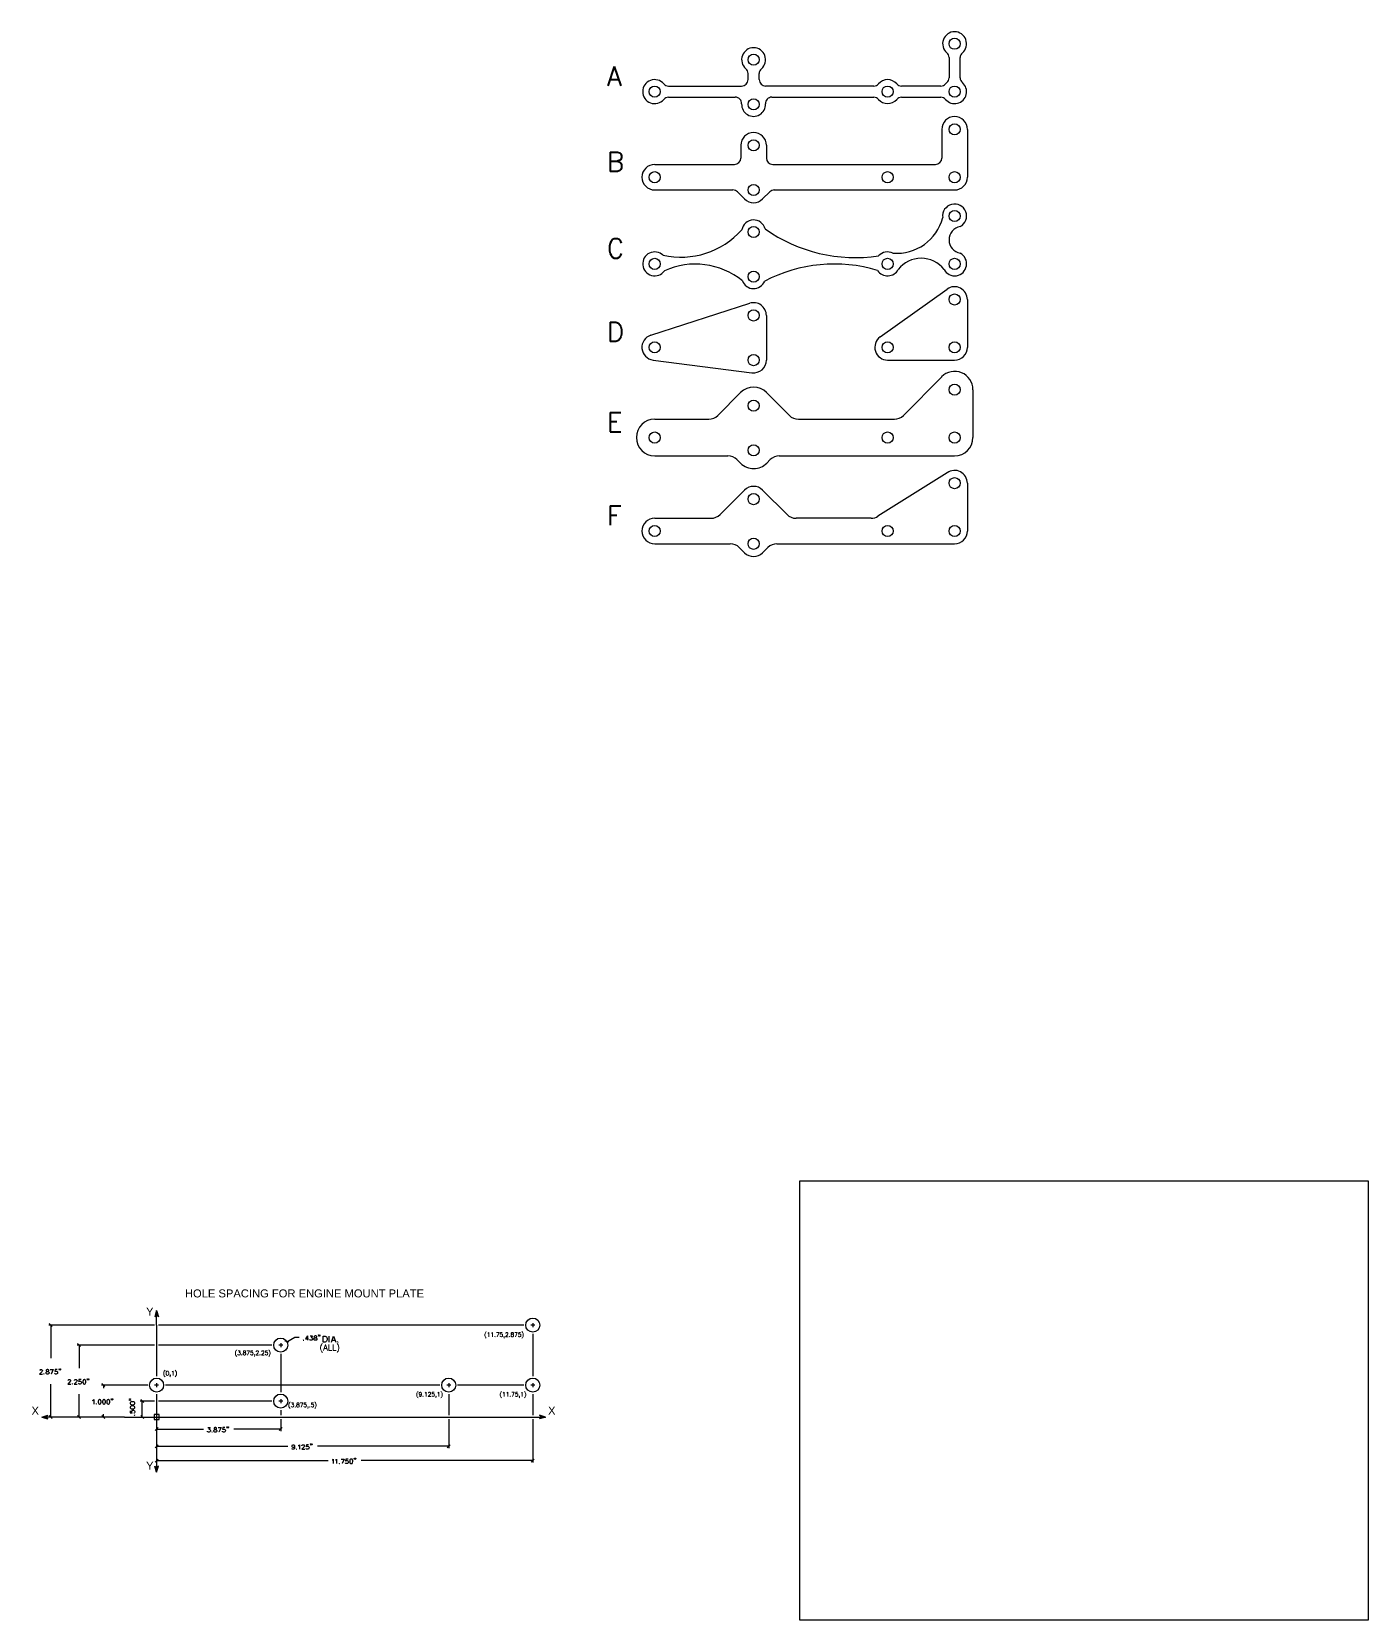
# Model space of a CAD drawing. Extents: x 203 to 268.1, y 193.1 to 229.4.
# Drawn here: x 203.03 to 228.9, y 193.05 to 223.79 of the extents above; entities that cross this region are included whole.
import ezdxf
from ezdxf.enums import TextEntityAlignment as Align

# ---------------------------------------------------------------- set-up
doc = ezdxf.new("R2010")
doc.units = 0
doc.header["$MEASUREMENT"] = 0
doc.layers.add('CUT', color=1, linetype='CONTINUOUS')
doc.styles.add('DCADTXTSTYLE1', font='ROMANS')
doc.styles.add('DCADTXTSTYLE2', font='')
doc.styles.get('DCADTXTSTYLE2').set_extended_font_data('ARIAL')
doc.linetypes.add('CENTRLIN', pattern='A,0,-1,[5,ExhSide.shx,S=0.004237,R=0,X=-1,Y=0],0', length=1)

msp = doc.modelspace()

# ---------------------------------------------------------------- linework, layer by layer
at = {"layer": 'CUT', "color": 1, "linetype": 'CONTINUOUS', "ltscale": 24}
for p, q in [((220.78458, 223.28842), (220.78458, 222.90083)), ((221.0007, 222.90083), (221.0007, 223.28842)), ((216.89442, 222.86307), (216.89442, 222.97968)), ((217.11054, 222.86307), (217.11054, 222.97968)), ((215.3576, 222.73957), (216.77093, 222.73957)), ((219.3266, 222.73957), (217.23404, 222.73957)), ((220.62332, 222.73957), (219.86524, 222.73957)), ((215.3576, 222.52345), (216.64764, 222.52345)), ((217.35732, 222.52345), (219.3266, 222.52345)), ((219.86524, 222.52345), (220.62332, 222.52345)), ((220.64564, 221.90147), (220.64564, 221.34573)), ((221.13963, 221.90147), (221.13963, 220.97524)), ((216.75549, 221.59273), (216.75549, 221.34573)), ((217.24948, 221.59273), (217.24948, 221.34573)), ((215.08828, 221.22224), (216.63199, 221.22224)), ((217.37297, 221.22224), (220.52215, 221.22224)), ((215.08828, 220.72825), (216.60203, 220.72825)), ((217.40294, 220.72825), (220.89264, 220.72825)), ((216.82783, 220.5536), (216.68935, 220.69208)), ((217.17713, 220.5536), (217.31561, 220.69208)), ((219.45236, 217.88365), (220.74907, 218.80988)), ((221.13963, 218.60889), (221.13963, 217.68267)), ((215.01245, 217.91773), (216.92665, 218.53522)), ((217.24948, 218.30015), (217.24948, 217.43567)), ((215.05641, 217.43567), (216.97087, 217.19071)), ((219.59592, 217.43567), (220.89264, 217.43567)), ((220.64632, 217.11005), (219.9013, 216.36503)), ((216.75133, 216.80614), (216.31022, 216.36503)), ((217.25363, 216.80614), (217.69474, 216.36503)), ((221.24781, 216.86373), (221.24781, 215.93751)), ((215.08828, 216.29268), (216.13557, 216.29268)), ((217.86939, 216.29268), (219.72665, 216.29268)), ((215.08828, 215.58233), (216.50606, 215.58233)), ((216.75133, 215.43936), (216.68071, 215.50999)), ((217.25772, 215.44352), (217.32419, 215.50999)), ((217.49884, 215.58233), (220.89264, 215.58233)), ((220.74907, 215.25566), (219.40919, 214.41333)), ((216.82783, 214.92058), (216.3542, 214.44778)), ((217.17713, 214.92058), (217.64993, 214.44778)), ((221.13963, 215.05467), (221.13963, 214.12845)), ((215.08828, 214.37544), (216.17955, 214.37544)), ((219.27774, 214.37544), (217.82458, 214.37544)), ((215.08828, 213.88145), (216.55087, 213.88145)), ((216.82783, 213.7068), (216.72552, 213.80911)), ((217.17713, 213.7068), (217.27944, 213.80911)), ((217.45409, 213.88145), (220.89264, 213.88145))]:
    msp.add_line(p, q, dxfattribs=at)
at = {"layer": 'CUT', "color": 7, "linetype": 'CONTINUOUS', "ltscale": 12}
for p, q in [((217.89816, 193.05146), (217.89816, 201.55146)), ((217.89816, 201.55146), (228.89816, 201.55146)), ((228.89816, 201.55146), (228.89816, 193.05146)), ((228.89816, 193.05146), (217.89816, 193.05146))]:
    msp.add_line(p, q, dxfattribs=at)
at = {"layer": 'CUT', "color": 1, "linetype": 'CONTINUOUS', "ltscale": 48}
for p, q in [((205.44922, 199.04224), (205.41386, 198.9248)), ((205.41386, 198.9248), (205.46458, 198.97552)), ((205.48458, 198.9248), (205.43386, 198.97552)), ((205.44922, 198.76326), (205.44922, 199.04224)), ((205.44922, 199.04224), (205.48458, 198.9248)), ((205.44922, 198.76326), (205.44922, 197.77446)), ((205.44922, 197.42911), (205.44922, 196.00035)), ((205.49846, 197.03157), (205.39998, 197.03157)), ((205.39998, 197.03157), (205.39998, 196.93309)), ((205.49846, 196.93309), (205.49846, 197.03157)), ((203.22645, 196.98233), (203.34388, 197.01769)), ((203.22645, 196.98233), (203.34388, 196.94697)), ((203.22645, 196.98233), (203.30852, 196.98233)), ((203.34388, 197.01769), (203.29316, 196.96697)), ((203.34388, 196.94697), (203.29316, 196.99769)), ((204.82977, 196.98233), (203.29339, 196.98233)), ((204.82977, 196.98233), (212.97521, 196.98233)), ((205.39998, 196.93309), (205.49846, 196.93309)), ((212.97521, 196.98233), (212.85777, 197.01769)), ((212.85777, 197.01769), (212.90849, 196.96697)), ((212.85777, 196.94697), (212.90849, 196.99769)), ((212.97521, 196.98233), (212.85777, 196.94697)), ((205.44922, 195.91827), (205.41386, 196.03571)), ((205.41386, 196.03571), (205.46458, 195.98499)), ((205.48458, 196.03571), (205.43386, 195.98499)), ((205.44922, 195.91827), (205.48458, 196.03571)), ((205.44922, 196.00035), (205.44922, 195.91827))]:
    msp.add_line(p, q, dxfattribs=at)
at = {"layer": 'CUT', "color": 253, "linetype": 'CENTRLIN'}
for p, q in [((205.41051, 198.76326), (203.36239, 198.76326)), ((212.55514, 198.76326), (205.48794, 198.76326)), ((212.72782, 198.59059), (212.72782, 197.77446)), ((205.41051, 198.3761), (203.90834, 198.3761)), ((207.67694, 198.3761), (205.48794, 198.3761)), ((207.84961, 198.20343), (207.84961, 197.46473)), ((205.27655, 197.60179), (204.38051, 197.60179)), ((210.92907, 197.60179), (205.6219, 197.60179)), ((211.10175, 197.42911), (211.10175, 197.0209)), ((212.55514, 197.60179), (211.27442, 197.60179)), ((212.72782, 197.42911), (212.72782, 197.0209)), ((205.41051, 197.29206), (205.13304, 197.29206)), ((207.67694, 197.29206), (205.48794, 197.29206)), ((207.84961, 197.11939), (207.84961, 197.0209)), ((207.84961, 196.94347), (207.84961, 196.71134)), ((211.10175, 196.94347), (211.10175, 196.3792)), ((212.72782, 196.94347), (212.72782, 196.10267))]:
    msp.add_line(p, q, dxfattribs=at)
at = {"layer": 'CUT', "color": 7, "linetype": 'CONTINUOUS', "ltscale": 48}
for p, q in [((203.43014, 198.73423), (203.37207, 198.7923)), ((203.40111, 198.76326), (203.40111, 198.12583)), ((208.57672, 198.56789), (208.58087, 198.57203)), ((208.58087, 198.56374), (208.57672, 198.56789)), ((208.58087, 198.57203), (208.58502, 198.56789)), ((208.58502, 198.56789), (208.58087, 198.56374)), ((208.58502, 198.56789), (208.58502, 198.55959)), ((208.60161, 198.56789), (208.60576, 198.57203)), ((208.60576, 198.56374), (208.60161, 198.56789)), ((208.60576, 198.57203), (208.60991, 198.56789)), ((208.60991, 198.56789), (208.60576, 198.56374)), ((208.60991, 198.56789), (208.60991, 198.55959)), ((203.97609, 198.34707), (203.91802, 198.40514)), ((203.94706, 198.3761), (203.94706, 197.93225)), ((208.00757, 198.43056), (207.92861, 198.45316)), ((207.96809, 198.44186), (208.12043, 198.5264)), ((208.12043, 198.5264), (208.20754, 198.5264)), ((208.2905, 198.47663), (208.28635, 198.47248)), ((208.28635, 198.47248), (208.2905, 198.46833)), ((208.2905, 198.46833), (208.29465, 198.47248)), ((208.36931, 198.55544), (208.32783, 198.49737)), ((208.32783, 198.49737), (208.39005, 198.49737)), ((208.36931, 198.55544), (208.36931, 198.46833)), ((208.41494, 198.47663), (208.4108, 198.48492)), ((208.41909, 198.47248), (208.41494, 198.47663)), ((208.41909, 198.55544), (208.46472, 198.55544)), ((208.43154, 198.46833), (208.41909, 198.47248)), ((208.44398, 198.46833), (208.43154, 198.46833)), ((208.46472, 198.55544), (208.43983, 198.52226)), ((208.43983, 198.52226), (208.45228, 198.52226)), ((208.45642, 198.47248), (208.44398, 198.46833)), ((208.45228, 198.52226), (208.46057, 198.51811)), ((208.46472, 198.48077), (208.45642, 198.47248)), ((208.46057, 198.51811), (208.46472, 198.51396)), ((208.46472, 198.51396), (208.46887, 198.50152)), ((208.46887, 198.49322), (208.46472, 198.48077)), ((208.46887, 198.50152), (208.46887, 198.49322)), ((208.49376, 198.49737), (208.49791, 198.50566)), ((208.49376, 198.48492), (208.49376, 198.49737)), ((208.49791, 198.47663), (208.49376, 198.48492)), ((208.50205, 198.55129), (208.49791, 198.543)), ((208.49791, 198.543), (208.49791, 198.5347)), ((208.49791, 198.5347), (208.50205, 198.5264)), ((208.49791, 198.50566), (208.5062, 198.51396)), ((208.50205, 198.47248), (208.49791, 198.47663)), ((208.5145, 198.55544), (208.50205, 198.55129)), ((208.50205, 198.5264), (208.51035, 198.52226)), ((208.5145, 198.46833), (208.50205, 198.47248)), ((208.5062, 198.51396), (208.51865, 198.51811)), ((208.51035, 198.52226), (208.52694, 198.51811)), ((208.53109, 198.55544), (208.5145, 198.55544)), ((208.53109, 198.46833), (208.5145, 198.46833)), ((208.51865, 198.51811), (208.53524, 198.52226)), ((208.52694, 198.51811), (208.53939, 198.51396)), ((208.54354, 198.55129), (208.53109, 198.55544)), ((208.54354, 198.47248), (208.53109, 198.46833)), ((208.53524, 198.52226), (208.54354, 198.5264)), ((208.53939, 198.51396), (208.54768, 198.50566)), ((208.54768, 198.543), (208.54354, 198.55129)), ((208.54354, 198.5264), (208.54768, 198.5347)), ((208.54768, 198.47663), (208.54354, 198.47248)), ((208.54768, 198.5347), (208.54768, 198.543)), ((208.54768, 198.50566), (208.55183, 198.49737)), ((208.55183, 198.48492), (208.54768, 198.47663)), ((208.55183, 198.49737), (208.55183, 198.48492)), ((208.58087, 198.55129), (208.57672, 198.54714)), ((208.58502, 198.55959), (208.58087, 198.55129)), ((208.60576, 198.55129), (208.60161, 198.54714)), ((208.60991, 198.55959), (208.60576, 198.55129)), ((208.67025, 198.43386), (208.67025, 198.55001)), ((208.67025, 198.55001), (208.70897, 198.55001)), ((208.70897, 198.43386), (208.67025, 198.43386)), ((208.67025, 198.43386), (208.67025, 198.43386)), ((208.70897, 198.55001), (208.72556, 198.54448)), ((208.72556, 198.43939), (208.70897, 198.43386)), ((208.72556, 198.54448), (208.73662, 198.53342)), ((208.73662, 198.45046), (208.72556, 198.43939)), ((208.73662, 198.53342), (208.74215, 198.52236)), ((208.74215, 198.46152), (208.73662, 198.45046)), ((208.74215, 198.52236), (208.74768, 198.50576)), ((208.74768, 198.47811), (208.74215, 198.46152)), ((208.74768, 198.50576), (208.74768, 198.47811)), ((208.7864, 198.43386), (208.7864, 198.55001)), ((208.83064, 198.43386), (208.87489, 198.55001)), ((208.84724, 198.47258), (208.90254, 198.47258)), ((208.87489, 198.55001), (208.91914, 198.43386)), ((208.95785, 198.44492), (208.95232, 198.43939)), ((208.95232, 198.43939), (208.95785, 198.43386)), ((208.95785, 198.43386), (208.96338, 198.43939)), ((203.22481, 197.85621), (203.18333, 197.81472)), ((203.18333, 197.81472), (203.2414, 197.81472)), ((203.18748, 197.88524), (203.19163, 197.89354)), ((203.18748, 197.88109), (203.18748, 197.88524)), ((203.19163, 197.89354), (203.19577, 197.89769)), ((203.19577, 197.89769), (203.20407, 197.90183)), ((203.20407, 197.90183), (203.22066, 197.90183)), ((203.22066, 197.90183), (203.22896, 197.89769)), ((203.23311, 197.86865), (203.22481, 197.85621)), ((203.22896, 197.89769), (203.23311, 197.89354)), ((203.23311, 197.89354), (203.23726, 197.88524)), ((203.23726, 197.87695), (203.23311, 197.86865)), ((203.23726, 197.88524), (203.23726, 197.87695)), ((203.27044, 197.82302), (203.26629, 197.81887)), ((203.26629, 197.81887), (203.27044, 197.81472)), ((203.27044, 197.81472), (203.27459, 197.81887)), ((203.30777, 197.84376), (203.31192, 197.85206)), ((203.30777, 197.83132), (203.30777, 197.84376)), ((203.31192, 197.82302), (203.30777, 197.83132)), ((203.31607, 197.89769), (203.31192, 197.88939)), ((203.31192, 197.88939), (203.31192, 197.88109)), ((203.31192, 197.88109), (203.31607, 197.8728)), ((203.31192, 197.85206), (203.32022, 197.86035)), ((203.31607, 197.81887), (203.31192, 197.82302)), ((203.32851, 197.90183), (203.31607, 197.89769)), ((203.31607, 197.8728), (203.32437, 197.86865)), ((203.32851, 197.81472), (203.31607, 197.81887)), ((203.32022, 197.86035), (203.33266, 197.8645)), ((203.32437, 197.86865), (203.34096, 197.8645)), ((203.34511, 197.90183), (203.32851, 197.90183)), ((203.34511, 197.81472), (203.32851, 197.81472)), ((203.33266, 197.8645), (203.34925, 197.86865)), ((203.34096, 197.8645), (203.3534, 197.86035)), ((203.35755, 197.89769), (203.34511, 197.90183)), ((203.35755, 197.81887), (203.34511, 197.81472)), ((203.34925, 197.86865), (203.35755, 197.8728)), ((203.3534, 197.86035), (203.3617, 197.85206)), ((203.3617, 197.88939), (203.35755, 197.89769)), ((203.35755, 197.8728), (203.3617, 197.88109)), ((203.3617, 197.82302), (203.35755, 197.81887)), ((203.3617, 197.88109), (203.3617, 197.88939)), ((203.3617, 197.85206), (203.36585, 197.84376)), ((203.36585, 197.83132), (203.3617, 197.82302)), ((203.36585, 197.84376), (203.36585, 197.83132)), ((203.39074, 197.90183), (203.44881, 197.90183)), ((203.44881, 197.90183), (203.40733, 197.81472)), ((203.40733, 197.81472), (203.40733, 197.81472)), ((203.47785, 197.82302), (203.4737, 197.83132)), ((203.4737, 197.83132), (203.4737, 197.83132)), ((203.482, 197.90183), (203.47785, 197.8645)), ((203.47785, 197.8645), (203.482, 197.86865)), ((203.482, 197.81887), (203.47785, 197.82302)), ((203.52348, 197.90183), (203.482, 197.90183)), ((203.482, 197.86865), (203.49444, 197.8728)), ((203.49444, 197.81472), (203.482, 197.81887)), ((203.49444, 197.8728), (203.50688, 197.8728)), ((203.50688, 197.81472), (203.49444, 197.81472)), ((203.50688, 197.8728), (203.51933, 197.86865)), ((203.51933, 197.81887), (203.50688, 197.81472)), ((203.51933, 197.86865), (203.52762, 197.86035)), ((203.52762, 197.82717), (203.51933, 197.81887)), ((203.52762, 197.86035), (203.53177, 197.84791)), ((203.53177, 197.83961), (203.52762, 197.82717)), ((203.53177, 197.84791), (203.53177, 197.83961)), ((203.55666, 197.91428), (203.56081, 197.91843)), ((203.56081, 197.91013), (203.55666, 197.91428)), ((203.56081, 197.89769), (203.55666, 197.89354)), ((203.56081, 197.91843), (203.56496, 197.91428)), ((203.56496, 197.91428), (203.56081, 197.91013)), ((203.56496, 197.90598), (203.56081, 197.89769)), ((203.56496, 197.91428), (203.56496, 197.90598)), ((203.58155, 197.91428), (203.5857, 197.91843)), ((203.5857, 197.91013), (203.58155, 197.91428)), ((203.5857, 197.89769), (203.58155, 197.89354)), ((203.5857, 197.91843), (203.58985, 197.91428)), ((203.58985, 197.91428), (203.5857, 197.91013)), ((203.58985, 197.90598), (203.5857, 197.89769)), ((203.58985, 197.91428), (203.58985, 197.90598)), ((203.77076, 197.66263), (203.72928, 197.62114)), ((203.73343, 197.69166), (203.73757, 197.69996)), ((203.73343, 197.68751), (203.73343, 197.69166)), ((203.73757, 197.69996), (203.74172, 197.70411)), ((203.74172, 197.70411), (203.75002, 197.70826)), ((203.75002, 197.70826), (203.76661, 197.70826)), ((203.76661, 197.70826), (203.77491, 197.70411)), ((203.77906, 197.67507), (203.77076, 197.66263)), ((203.77491, 197.70411), (203.77906, 197.69996)), ((203.77906, 197.69996), (203.7832, 197.69166)), ((203.7832, 197.68337), (203.77906, 197.67507)), ((203.7832, 197.69166), (203.7832, 197.68337)), ((203.8952, 197.66263), (203.85372, 197.62114)), ((203.85787, 197.69166), (203.86202, 197.69996)), ((203.85787, 197.68751), (203.85787, 197.69166)), ((203.86202, 197.69996), (203.86617, 197.70411)), ((203.86617, 197.70411), (203.87446, 197.70826)), ((203.87446, 197.70826), (203.89106, 197.70826)), ((203.89106, 197.70826), (203.89935, 197.70411)), ((203.9035, 197.67507), (203.8952, 197.66263)), ((203.89935, 197.70411), (203.9035, 197.69996)), ((203.9035, 197.69996), (203.90765, 197.69166)), ((203.90765, 197.68337), (203.9035, 197.67507)), ((203.90765, 197.69166), (203.90765, 197.68337)), ((203.94498, 197.70826), (203.94083, 197.67092)), ((203.94083, 197.67092), (203.94498, 197.67507)), ((203.98646, 197.70826), (203.94498, 197.70826)), ((203.94498, 197.67507), (203.95743, 197.67922)), ((203.95743, 197.67922), (203.96987, 197.67922)), ((203.96987, 197.67922), (203.98231, 197.67507)), ((203.98231, 197.67507), (203.99061, 197.66677)), ((203.99061, 197.66677), (203.99476, 197.65433)), ((203.99476, 197.64603), (203.99061, 197.63359)), ((203.99476, 197.65433), (203.99476, 197.64603)), ((204.0238, 197.69166), (204.01965, 197.67092)), ((204.01965, 197.67092), (204.01965, 197.65848)), ((204.01965, 197.65848), (204.0238, 197.63774)), ((204.03209, 197.70411), (204.0238, 197.69166)), ((204.04454, 197.70826), (204.03209, 197.70411)), ((204.05283, 197.70826), (204.04454, 197.70826)), ((204.04454, 197.70826), (204.04454, 197.70826)), ((204.06528, 197.70411), (204.05283, 197.70826)), ((204.07357, 197.69166), (204.06528, 197.70411)), ((204.07772, 197.67092), (204.07357, 197.69166)), ((204.07357, 197.63774), (204.07772, 197.65848)), ((204.07772, 197.65848), (204.07772, 197.67092)), ((204.10261, 197.7207), (204.10676, 197.72485)), ((204.10676, 197.71655), (204.10261, 197.7207)), ((204.10676, 197.70411), (204.10261, 197.69996)), ((204.10676, 197.72485), (204.11091, 197.7207)), ((204.11091, 197.7207), (204.10676, 197.71655)), ((204.11091, 197.7124), (204.10676, 197.70411)), ((204.11091, 197.7207), (204.11091, 197.7124)), ((204.1275, 197.7207), (204.13165, 197.72485)), ((204.13165, 197.71655), (204.1275, 197.7207)), ((204.13165, 197.70411), (204.1275, 197.69996)), ((204.13165, 197.72485), (204.1358, 197.7207)), ((204.1358, 197.7207), (204.13165, 197.71655)), ((204.1358, 197.7124), (204.13165, 197.70411)), ((204.1358, 197.7207), (204.1358, 197.7124)), ((203.40111, 196.98233), (203.40111, 197.61976)), ((203.72928, 197.62114), (203.78735, 197.62114)), ((203.81639, 197.62944), (203.81224, 197.62529)), ((203.81224, 197.62529), (203.81639, 197.62114)), ((203.81639, 197.62114), (203.82054, 197.62529)), ((203.85372, 197.62114), (203.9118, 197.62114)), ((203.94083, 197.62944), (203.93668, 197.63774)), ((203.93668, 197.63774), (203.93668, 197.63774)), ((203.94498, 197.62529), (203.94083, 197.62944)), ((203.95743, 197.62114), (203.94498, 197.62529)), ((203.94706, 196.98233), (203.94706, 197.42618)), ((203.96987, 197.62114), (203.95743, 197.62114)), ((203.98231, 197.62529), (203.96987, 197.62114)), ((203.99061, 197.63359), (203.98231, 197.62529)), ((204.0238, 197.63774), (204.03209, 197.62529)), ((204.03209, 197.62529), (204.04454, 197.62114)), ((204.04454, 197.62114), (204.05283, 197.62114)), ((204.05283, 197.62114), (204.06528, 197.62529)), ((204.06528, 197.62529), (204.07357, 197.63774)), ((204.44826, 197.57275), (204.39019, 197.63082)), ((204.41923, 197.60179), (204.41923, 197.5451)), ((204.92049, 197.33464), (204.92464, 197.33879)), ((204.92464, 197.33879), (204.92879, 197.33464)), ((204.92464, 197.33879), (204.93294, 197.33879)), ((204.93294, 197.33879), (204.94123, 197.33464)), ((204.20975, 197.3045), (204.21804, 197.30865)), ((204.21804, 197.30865), (204.23049, 197.3211)), ((204.23049, 197.3211), (204.23049, 197.23399)), ((204.28026, 197.24228), (204.27612, 197.23813)), ((204.27612, 197.23813), (204.28026, 197.23399)), ((204.28026, 197.23399), (204.28441, 197.23813)), ((204.32175, 197.3045), (204.3176, 197.28376)), ((204.3176, 197.28376), (204.3176, 197.27132)), ((204.3176, 197.27132), (204.32175, 197.25058)), ((204.33004, 197.31695), (204.32175, 197.3045)), ((204.32175, 197.25058), (204.33004, 197.23813)), ((204.34249, 197.3211), (204.33004, 197.31695)), ((204.33004, 197.23813), (204.34249, 197.23399)), ((204.35078, 197.3211), (204.34249, 197.3211)), ((204.34249, 197.3211), (204.34249, 197.3211)), ((204.34249, 197.23399), (204.35078, 197.23399)), ((204.36323, 197.31695), (204.35078, 197.3211)), ((204.35078, 197.23399), (204.36323, 197.23813)), ((204.37152, 197.3045), (204.36323, 197.31695)), ((204.36323, 197.23813), (204.37152, 197.25058)), ((204.37567, 197.28376), (204.37152, 197.3045)), ((204.37152, 197.25058), (204.37567, 197.27132)), ((204.37567, 197.27132), (204.37567, 197.28376)), ((204.40471, 197.3045), (204.40056, 197.28376)), ((204.40056, 197.28376), (204.40056, 197.27132)), ((204.40056, 197.27132), (204.40471, 197.25058)), ((204.413, 197.31695), (204.40471, 197.3045)), ((204.40471, 197.25058), (204.413, 197.23813)), ((204.42545, 197.3211), (204.413, 197.31695)), ((204.413, 197.23813), (204.42545, 197.23399)), ((204.41923, 196.98233), (204.41923, 197.03902)), ((204.43375, 197.3211), (204.42545, 197.3211)), ((204.42545, 197.3211), (204.42545, 197.3211)), ((204.42545, 197.23399), (204.43375, 197.23399)), ((204.44619, 197.31695), (204.43375, 197.3211)), ((204.43375, 197.23399), (204.44619, 197.23813)), ((204.45449, 197.3045), (204.44619, 197.31695)), ((204.44619, 197.23813), (204.45449, 197.25058)), ((204.45863, 197.28376), (204.45449, 197.3045)), ((204.45449, 197.25058), (204.45863, 197.27132)), ((204.45863, 197.27132), (204.45863, 197.28376)), ((204.48767, 197.3045), (204.48352, 197.28376)), ((204.48352, 197.28376), (204.48352, 197.27132)), ((204.48352, 197.27132), (204.48767, 197.25058)), ((204.49597, 197.31695), (204.48767, 197.3045)), ((204.48767, 197.25058), (204.49597, 197.23813)), ((204.50841, 197.3211), (204.49597, 197.31695)), ((204.49597, 197.23813), (204.50841, 197.23399)), ((204.51671, 197.3211), (204.50841, 197.3211)), ((204.50841, 197.3211), (204.50841, 197.3211)), ((204.50841, 197.23399), (204.51671, 197.23399)), ((204.52915, 197.31695), (204.51671, 197.3211)), ((204.51671, 197.23399), (204.52915, 197.23813)), ((204.53745, 197.3045), (204.52915, 197.31695)), ((204.52915, 197.23813), (204.53745, 197.25058)), ((204.5416, 197.28376), (204.53745, 197.3045)), ((204.53745, 197.25058), (204.5416, 197.27132)), ((204.5416, 197.27132), (204.5416, 197.28376)), ((204.56649, 197.33354), (204.57063, 197.33769)), ((204.57063, 197.32939), (204.56649, 197.33354)), ((204.57063, 197.31695), (204.56649, 197.3128)), ((204.57063, 197.33769), (204.57478, 197.33354)), ((204.57478, 197.33354), (204.57063, 197.32939)), ((204.57478, 197.32524), (204.57063, 197.31695)), ((204.57478, 197.33354), (204.57478, 197.32524)), ((204.59137, 197.33354), (204.59552, 197.33769)), ((204.59552, 197.32939), (204.59137, 197.33354)), ((204.59552, 197.31695), (204.59137, 197.3128)), ((204.59552, 197.33769), (204.59967, 197.33354)), ((204.59967, 197.33354), (204.59552, 197.32939)), ((204.59967, 197.32524), (204.59552, 197.31695)), ((204.59967, 197.33354), (204.59967, 197.32524)), ((204.92464, 197.33049), (204.92049, 197.33464)), ((204.92049, 197.30975), (204.92464, 197.3139)), ((204.92464, 197.3056), (204.92049, 197.30975)), ((204.92879, 197.33464), (204.92464, 197.33049)), ((204.92464, 197.3139), (204.92879, 197.30975)), ((204.92464, 197.3139), (204.93294, 197.3139)), ((204.92879, 197.30975), (204.92464, 197.3056)), ((204.93294, 197.3139), (204.94123, 197.30975)), ((204.94123, 197.26827), (204.93709, 197.25583)), ((204.93709, 197.25583), (204.93709, 197.24753)), ((204.93709, 197.24753), (204.94123, 197.23509)), ((204.93709, 197.24753), (204.93709, 197.24753)), ((204.94123, 197.18531), (204.93709, 197.17286)), ((204.93709, 197.17286), (204.93709, 197.16457)), ((204.93709, 197.16457), (204.94123, 197.15212)), ((204.93709, 197.16457), (204.93709, 197.16457)), ((204.93709, 197.10649), (204.93709, 197.06501)), ((204.93709, 197.06501), (204.97442, 197.06086)), ((204.94123, 197.33464), (204.94538, 197.33049)), ((204.94123, 197.30975), (204.94538, 197.3056)), ((204.95368, 197.27657), (204.94123, 197.26827)), ((204.94123, 197.23509), (204.95368, 197.22679)), ((204.95368, 197.19361), (204.94123, 197.18531)), ((204.94123, 197.15212), (204.95368, 197.14383)), ((204.97442, 197.28072), (204.95368, 197.27657)), ((204.95368, 197.22679), (204.97442, 197.22264)), ((204.97442, 197.19775), (204.95368, 197.19361)), ((204.95368, 197.14383), (204.97442, 197.13968)), ((204.96612, 197.0899), (204.97027, 197.10235)), ((204.96612, 197.07746), (204.96612, 197.0899)), ((204.97027, 197.06501), (204.96612, 197.07746)), ((204.97027, 197.10235), (204.97857, 197.11064)), ((204.97442, 197.06086), (204.97027, 197.06501)), ((204.98686, 197.28072), (204.97442, 197.28072)), ((204.97442, 197.22264), (204.98686, 197.22264)), ((204.98686, 197.19775), (204.97442, 197.19775)), ((204.97442, 197.13968), (204.98686, 197.13968)), ((204.97857, 197.11064), (204.99101, 197.11479)), ((205.0076, 197.27657), (204.98686, 197.28072)), ((204.98686, 197.22264), (205.0076, 197.22679)), ((205.0076, 197.19361), (204.98686, 197.19775)), ((204.98686, 197.13968), (205.0076, 197.14383)), ((204.99101, 197.11479), (204.99931, 197.11479)), ((204.99931, 197.11479), (205.01175, 197.11064)), ((205.02005, 197.26827), (205.0076, 197.27657)), ((205.0076, 197.22679), (205.02005, 197.23509)), ((205.02005, 197.18531), (205.0076, 197.19361)), ((205.0076, 197.14383), (205.02005, 197.15212)), ((205.0159, 197.06086), (205.0076, 197.05672)), ((205.0076, 197.05672), (205.0076, 197.05672)), ((205.01175, 197.11064), (205.02005, 197.10235)), ((205.02005, 197.06501), (205.0159, 197.06086)), ((205.0242, 197.25583), (205.02005, 197.26827)), ((205.02005, 197.23509), (205.0242, 197.24753)), ((205.0242, 197.17286), (205.02005, 197.18531)), ((205.02005, 197.15212), (205.0242, 197.16457)), ((205.02005, 197.10235), (205.0242, 197.0899)), ((205.0242, 197.07746), (205.02005, 197.06501)), ((205.0242, 197.24753), (205.0242, 197.25583)), ((205.0242, 197.16457), (205.0242, 197.17286)), ((205.0242, 197.0899), (205.0242, 197.07746)), ((205.20079, 197.26302), (205.14271, 197.3211)), ((205.17175, 196.98233), (205.17175, 197.29206)), ((203.37207, 197.01137), (203.43014, 196.95329)), ((203.91802, 197.01137), (203.97609, 196.95329)), ((204.39019, 197.01137), (204.44826, 196.95329)), ((205.0159, 197.01938), (205.02005, 197.01524)), ((205.0242, 197.01938), (205.02005, 197.02353)), ((205.02005, 197.01524), (205.0242, 197.01938)), ((205.14271, 197.01137), (205.20079, 196.95329)), ((205.47826, 196.77909), (205.42019, 196.72102)), ((205.44922, 196.75006), (206.35282, 196.75006)), ((206.43994, 196.77909), (206.48556, 196.77909)), ((206.48556, 196.77909), (206.46068, 196.74591)), ((206.46068, 196.74591), (206.47312, 196.74591)), ((206.47312, 196.74591), (206.48142, 196.74176)), ((206.48142, 196.74176), (206.48556, 196.73761)), ((206.48556, 196.73761), (206.48971, 196.72517)), ((206.48971, 196.72517), (206.48971, 196.71687)), ((206.55608, 196.72102), (206.56023, 196.72932)), ((206.56438, 196.77495), (206.56023, 196.76665)), ((206.56023, 196.76665), (206.56023, 196.75835)), ((206.56023, 196.75835), (206.56438, 196.75006)), ((206.56023, 196.72932), (206.56853, 196.73761)), ((206.57682, 196.77909), (206.56438, 196.77495)), ((206.56438, 196.75006), (206.57268, 196.74591)), ((206.56853, 196.73761), (206.58097, 196.74176)), ((206.57268, 196.74591), (206.58927, 196.74176)), ((206.59342, 196.77909), (206.57682, 196.77909)), ((206.58097, 196.74176), (206.59756, 196.74591)), ((206.58927, 196.74176), (206.60171, 196.73761)), ((206.60586, 196.77495), (206.59342, 196.77909)), ((206.59756, 196.74591), (206.60586, 196.75006)), ((206.60171, 196.73761), (206.61001, 196.72932)), ((206.61001, 196.76665), (206.60586, 196.77495)), ((206.60586, 196.75006), (206.61001, 196.75835)), ((206.61001, 196.75835), (206.61001, 196.76665)), ((206.61001, 196.72932), (206.61416, 196.72102)), ((206.63905, 196.77909), (206.69712, 196.77909)), ((206.69712, 196.77909), (206.65564, 196.69198)), ((206.7303, 196.77909), (206.72616, 196.74176)), ((206.72616, 196.74176), (206.7303, 196.74591)), ((206.77179, 196.77909), (206.7303, 196.77909)), ((206.7303, 196.74591), (206.74275, 196.75006)), ((206.74275, 196.75006), (206.75519, 196.75006)), ((206.75519, 196.75006), (206.76764, 196.74591)), ((206.76764, 196.74591), (206.77593, 196.73761)), ((206.77593, 196.73761), (206.78008, 196.72517)), ((206.78008, 196.72517), (206.78008, 196.71687)), ((206.80497, 196.79154), (206.80912, 196.79569)), ((206.80912, 196.78739), (206.80497, 196.79154)), ((206.80912, 196.77495), (206.80497, 196.7708)), ((206.80912, 196.79569), (206.81327, 196.79154)), ((206.81327, 196.79154), (206.80912, 196.78739)), ((206.81327, 196.78324), (206.80912, 196.77495)), ((206.81327, 196.79154), (206.81327, 196.78324)), ((206.82986, 196.79154), (206.83401, 196.79569)), ((206.83401, 196.78739), (206.82986, 196.79154)), ((206.83401, 196.77495), (206.82986, 196.7708)), ((206.83401, 196.79569), (206.83816, 196.79154)), ((206.83816, 196.79154), (206.83401, 196.78739)), ((206.83816, 196.78324), (206.83401, 196.77495)), ((206.83816, 196.79154), (206.83816, 196.78324)), ((207.84961, 196.75006), (206.94601, 196.75006)), ((207.82057, 196.72102), (207.87865, 196.77909)), ((205.47826, 196.44696), (205.42019, 196.38888)), ((205.44922, 196.41792), (207.98719, 196.41792)), ((206.43579, 196.70028), (206.43164, 196.70858)), ((206.43994, 196.69613), (206.43579, 196.70028)), ((206.45238, 196.69198), (206.43994, 196.69613)), ((206.46482, 196.69198), (206.45238, 196.69198)), ((206.47727, 196.69613), (206.46482, 196.69198)), ((206.48556, 196.70443), (206.47727, 196.69613)), ((206.48971, 196.71687), (206.48556, 196.70443)), ((206.51875, 196.70028), (206.5146, 196.69613)), ((206.5146, 196.69613), (206.51875, 196.69198)), ((206.51875, 196.69198), (206.5229, 196.69613)), ((206.55608, 196.70858), (206.55608, 196.72102)), ((206.56023, 196.70028), (206.55608, 196.70858)), ((206.56438, 196.69613), (206.56023, 196.70028)), ((206.57682, 196.69198), (206.56438, 196.69613)), ((206.59342, 196.69198), (206.57682, 196.69198)), ((206.60586, 196.69613), (206.59342, 196.69198)), ((206.61001, 196.70028), (206.60586, 196.69613)), ((206.61416, 196.70858), (206.61001, 196.70028)), ((206.61416, 196.72102), (206.61416, 196.70858)), ((206.65564, 196.69198), (206.65564, 196.69198)), ((206.72616, 196.70028), (206.72201, 196.70858)), ((206.72201, 196.70858), (206.72201, 196.70858)), ((206.7303, 196.69613), (206.72616, 196.70028)), ((206.74275, 196.69198), (206.7303, 196.69613)), ((206.75519, 196.69198), (206.74275, 196.69198)), ((206.76764, 196.69613), (206.75519, 196.69198)), ((206.77593, 196.70443), (206.76764, 196.69613)), ((206.78008, 196.71687), (206.77593, 196.70443)), ((208.066, 196.42207), (208.07015, 196.43451)), ((208.066, 196.41792), (208.066, 196.42207)), ((208.07015, 196.40547), (208.066, 196.41792)), ((208.07015, 196.43451), (208.07845, 196.44281)), ((208.07845, 196.44281), (208.09089, 196.44696)), ((208.09089, 196.44696), (208.09504, 196.44696)), ((208.09504, 196.44696), (208.10749, 196.44281)), ((208.10749, 196.44281), (208.11578, 196.43451)), ((208.11578, 196.43451), (208.11993, 196.41792)), ((208.11993, 196.41792), (208.11578, 196.40547)), ((208.11993, 196.41792), (208.11993, 196.39718)), ((208.19045, 196.43036), (208.19874, 196.43451)), ((208.19874, 196.43451), (208.21119, 196.44696)), ((208.21119, 196.44696), (208.21119, 196.35984)), ((208.26097, 196.43036), (208.26511, 196.43866)), ((208.26097, 196.42621), (208.26097, 196.43036)), ((208.26511, 196.43866), (208.26926, 196.44281)), ((208.26926, 196.44281), (208.27756, 196.44696)), ((208.27756, 196.44696), (208.29415, 196.44696)), ((208.29415, 196.44696), (208.30245, 196.44281)), ((208.30245, 196.44281), (208.3066, 196.43866)), ((208.3066, 196.43866), (208.31074, 196.43036)), ((208.31074, 196.42207), (208.3066, 196.41377)), ((208.31074, 196.43036), (208.31074, 196.42207)), ((208.34808, 196.44696), (208.34393, 196.40962)), ((208.38956, 196.44696), (208.34808, 196.44696)), ((208.34808, 196.41377), (208.36052, 196.41792)), ((208.36052, 196.41792), (208.37297, 196.41792)), ((208.37297, 196.41792), (208.38541, 196.41377)), ((208.42274, 196.4594), (208.42689, 196.46355)), ((208.42689, 196.45525), (208.42274, 196.4594)), ((208.42689, 196.44281), (208.42274, 196.43866)), ((208.42689, 196.46355), (208.43104, 196.4594)), ((208.43104, 196.4594), (208.42689, 196.45525)), ((208.43104, 196.4511), (208.42689, 196.44281)), ((208.43104, 196.4594), (208.43104, 196.4511)), ((208.44763, 196.4594), (208.45178, 196.46355)), ((208.45178, 196.45525), (208.44763, 196.4594)), ((208.45178, 196.44281), (208.44763, 196.43866)), ((208.45178, 196.46355), (208.45593, 196.4594)), ((208.45593, 196.4594), (208.45178, 196.45525)), ((208.45593, 196.4511), (208.45178, 196.44281)), ((208.45593, 196.4594), (208.45593, 196.4511)), ((211.10175, 196.41792), (208.56378, 196.41792)), ((211.07271, 196.38888), (211.13078, 196.44696)), ((205.47826, 196.17042), (205.42019, 196.11235)), ((205.44922, 196.14138), (208.76704, 196.14138)), ((208.07845, 196.39718), (208.07015, 196.40547)), ((208.0743, 196.36399), (208.07015, 196.37229)), ((208.07015, 196.37229), (208.07015, 196.37229)), ((208.08674, 196.35984), (208.0743, 196.36399)), ((208.09089, 196.39303), (208.07845, 196.39718)), ((208.09504, 196.35984), (208.08674, 196.35984)), ((208.09504, 196.39303), (208.09089, 196.39303)), ((208.10749, 196.39718), (208.09504, 196.39303)), ((208.10749, 196.36399), (208.09504, 196.35984)), ((208.11578, 196.40547), (208.10749, 196.39718)), ((208.11578, 196.37644), (208.10749, 196.36399)), ((208.11993, 196.39718), (208.11578, 196.37644)), ((208.15311, 196.36814), (208.14897, 196.36399)), ((208.14897, 196.36399), (208.15311, 196.35984)), ((208.15311, 196.35984), (208.15726, 196.36399)), ((208.2983, 196.40133), (208.25682, 196.35984)), ((208.25682, 196.35984), (208.31489, 196.35984)), ((208.3066, 196.41377), (208.2983, 196.40133)), ((208.34393, 196.36814), (208.33978, 196.37644)), ((208.33978, 196.37644), (208.33978, 196.37644)), ((208.34393, 196.40962), (208.34808, 196.41377)), ((208.34808, 196.36399), (208.34393, 196.36814)), ((208.36052, 196.35984), (208.34808, 196.36399)), ((208.37297, 196.35984), (208.36052, 196.35984)), ((208.38541, 196.36399), (208.37297, 196.35984)), ((208.38541, 196.41377), (208.39371, 196.40547)), ((208.39371, 196.37229), (208.38541, 196.36399)), ((208.39371, 196.40547), (208.39785, 196.39303)), ((208.39785, 196.38473), (208.39371, 196.37229)), ((208.39785, 196.39303), (208.39785, 196.38473)), ((208.84585, 196.15383), (208.85415, 196.15798)), ((208.85415, 196.15798), (208.86659, 196.17042)), ((208.86659, 196.17042), (208.86659, 196.08331)), ((208.91222, 196.15383), (208.92052, 196.15798)), ((208.92052, 196.15798), (208.93296, 196.17042)), ((208.93296, 196.17042), (208.93296, 196.08331)), ((209.02008, 196.17042), (209.07815, 196.17042)), ((209.07815, 196.17042), (209.03667, 196.08331)), ((209.11133, 196.17042), (209.10719, 196.13309)), ((209.10719, 196.13309), (209.11133, 196.13723)), ((209.15282, 196.17042), (209.11133, 196.17042)), ((209.11133, 196.13723), (209.12378, 196.14138)), ((209.12378, 196.14138), (209.13622, 196.14138)), ((209.13622, 196.14138), (209.14867, 196.13723)), ((209.14867, 196.13723), (209.15696, 196.12894)), ((209.15696, 196.12894), (209.16111, 196.11649)), ((209.16111, 196.1082), (209.15696, 196.09575)), ((209.16111, 196.11649), (209.16111, 196.1082)), ((209.19015, 196.15383), (209.186, 196.13309)), ((209.186, 196.13309), (209.186, 196.12064)), ((209.186, 196.12064), (209.19015, 196.0999)), ((209.19844, 196.16627), (209.19015, 196.15383)), ((209.21089, 196.17042), (209.19844, 196.16627)), ((209.21919, 196.17042), (209.21089, 196.17042)), ((209.21089, 196.17042), (209.21089, 196.17042)), ((209.23163, 196.16627), (209.21919, 196.17042)), ((209.23993, 196.15383), (209.23163, 196.16627)), ((209.24407, 196.13309), (209.23993, 196.15383)), ((209.23993, 196.0999), (209.24407, 196.12064)), ((209.24407, 196.12064), (209.24407, 196.13309)), ((209.26896, 196.18286), (209.27311, 196.18701)), ((209.27311, 196.17872), (209.26896, 196.18286)), ((209.27311, 196.16627), (209.26896, 196.16212)), ((209.27311, 196.18701), (209.27726, 196.18286)), ((209.27726, 196.18286), (209.27311, 196.17872)), ((209.27726, 196.17457), (209.27311, 196.16627)), ((209.27726, 196.18286), (209.27726, 196.17457)), ((209.29385, 196.18286), (209.298, 196.18701)), ((209.298, 196.17872), (209.29385, 196.18286)), ((209.298, 196.16627), (209.29385, 196.16212)), ((209.298, 196.18701), (209.30215, 196.18286)), ((209.30215, 196.18286), (209.298, 196.17872)), ((209.30215, 196.17457), (209.298, 196.16627)), ((209.30215, 196.18286), (209.30215, 196.17457)), ((212.72782, 196.14138), (209.41, 196.14138)), ((212.69878, 196.11235), (212.75685, 196.17042)), ((208.98274, 196.09161), (208.97859, 196.08746)), ((208.97859, 196.08746), (208.98274, 196.08331)), ((208.98274, 196.08331), (208.98689, 196.08746)), ((209.03667, 196.08331), (209.03667, 196.08331)), ((209.10719, 196.09161), (209.10304, 196.0999)), ((209.10304, 196.0999), (209.10304, 196.0999)), ((209.11133, 196.08746), (209.10719, 196.09161)), ((209.12378, 196.08331), (209.11133, 196.08746)), ((209.13622, 196.08331), (209.12378, 196.08331)), ((209.14867, 196.08746), (209.13622, 196.08331)), ((209.15696, 196.09575), (209.14867, 196.08746)), ((209.19015, 196.0999), (209.19844, 196.08746)), ((209.19844, 196.08746), (209.21089, 196.08331)), ((209.21089, 196.08331), (209.21919, 196.08331)), ((209.21919, 196.08331), (209.23163, 196.08746)), ((209.23163, 196.08746), (209.23993, 196.0999))]:
    msp.add_line(p, q, dxfattribs=at)
at = {"layer": 'CUT', "color": 253, "linetype": 'CONTINUOUS'}
for p, q in [((212.76653, 198.76326), (212.6891, 198.76326)), ((212.72782, 198.80198), (212.72782, 198.72455)), ((207.88833, 198.3761), (207.81089, 198.3761)), ((207.84961, 198.41482), (207.84961, 198.33739)), ((205.48794, 197.60179), (205.41051, 197.60179)), ((205.44922, 197.6405), (205.44922, 197.56307)), ((211.14046, 197.60179), (211.06303, 197.60179)), ((211.10175, 197.6405), (211.10175, 197.56307)), ((212.76653, 197.60179), (212.6891, 197.60179)), ((212.72782, 197.6405), (212.72782, 197.56307)), ((207.88833, 197.29206), (207.81089, 197.29206)), ((207.84961, 197.33077), (207.84961, 197.25334))]:
    msp.add_line(p, q, dxfattribs=at)
at = {"layer": 'CUT', "color": 1, "linetype": 'CONTINUOUS', "ltscale": 24}
for centre in [(220.89264, 223.55774), (217.00248, 223.249), (215.08828, 222.63151), (219.59592, 222.63151), (220.89264, 222.63151), (217.00248, 222.38452), (220.89264, 221.90147), (217.00248, 221.59273), (215.08828, 220.97524), (219.59592, 220.97524), (220.89264, 220.97524), (217.00248, 220.72825), (220.89264, 220.22431), (217.00248, 219.91557), (215.08828, 219.29808), (219.59592, 219.29808), (220.89264, 219.29808), (217.00248, 219.05109), (220.89264, 218.60889), (217.00248, 218.30015), (215.08828, 217.68267), (219.59592, 217.68267), (220.89264, 217.68267), (217.00248, 217.43567), (220.89264, 216.86373), (217.00248, 216.55499), (215.08828, 215.93751), (217.00248, 215.69051), (219.59592, 215.93751), (220.89264, 215.93751), (220.89264, 215.05467), (217.00248, 214.74593), (215.08828, 214.12845), (217.00248, 213.88145), (219.59592, 214.12845), (220.89264, 214.12845)]:
    msp.add_circle(centre, 0.10806, dxfattribs=at)
at = {"layer": 'CUT', "color": 93, "linetype": 'CONTINUOUS', "ltscale": 48}
for centre in [(212.72782, 198.76326), (207.84961, 198.3761), (205.44922, 197.60179), (211.10175, 197.60179), (212.72782, 197.60179), (207.84961, 197.29206)]:
    msp.add_circle(centre, 0.13551, dxfattribs=at)
at = {"layer": 'CUT', "color": 1, "linetype": 'CONTINUOUS', "ltscale": 24}
for centre, radius, start, end in [((220.89264, 223.55774), 0.23168, 310.68857, 589.31143), ((217.00248, 223.249), 0.23168, 310.68857, 589.31143), ((220.66108, 223.28842), 0.1235, 0, 49.31143), ((221.12419, 223.28842), 0.1235, 130.68857, 180), ((215.08828, 222.63151), 0.23168, 40.68857, 319.31143), ((216.77093, 222.86307), 0.1235, 270, 360), ((216.77093, 222.97968), 0.1235, 0, 49.31143), ((217.23404, 222.97968), 0.1235, 130.68857, 180), ((217.23404, 222.86307), 0.1235, 180, 270), ((219.59592, 222.63151), 0.23168, 40.68857, 139.31143), ((220.66108, 222.90083), 0.1235, 310.68857, 360), ((221.12419, 222.90083), 0.1235, 180, 229.31143), ((215.3576, 222.86307), 0.1235, 220.68857, 270), ((219.3266, 222.86307), 0.1235, 270, 319.31143), ((219.86524, 222.86307), 0.1235, 220.68857, 270), ((220.62332, 222.86307), 0.1235, 270, 319.31143), ((220.89264, 222.63151), 0.23168, 220.68857, 409.31143), ((220.89264, 222.63151), 0.23168, 130.68857, 139.31143), ((215.3576, 222.39996), 0.1235, 90, 139.31143), ((216.64764, 222.39996), 0.1235, 357.508961, 450), ((217.00248, 222.38452), 0.23168, 177.508961, 362.491039), ((217.35732, 222.39996), 0.1235, 90, 182.491039), ((219.3266, 222.39996), 0.1235, 40.68857, 90), ((219.59592, 222.63151), 0.23168, 220.68857, 319.31143), ((219.86524, 222.39996), 0.1235, 90, 139.31143), ((220.62332, 222.39996), 0.1235, 40.68857, 90), ((220.89264, 221.90147), 0.24699, 360, 540), ((217.00248, 221.59273), 0.24699, 0, 180), ((216.63199, 221.34573), 0.1235, 270, 360), ((217.37297, 221.34573), 0.1235, 180, 270), ((220.52215, 221.34573), 0.1235, 270, 360), ((215.08828, 220.97524), 0.24699, 90, 270), ((216.60203, 220.60475), 0.1235, 45, 90), ((217.40294, 220.60475), 0.1235, 90, 135), ((220.89264, 220.97524), 0.24699, 270, 360), ((217.00248, 220.72825), 0.24699, 225, 315), ((220.89264, 220.22431), 0.23168, 297.801892, 547.735663), ((217.00248, 219.91557), 0.23168, 14.40953, 170.076671), ((219.77327, 220.42061), 0.91842, 265.41642, 345.658936), ((215.58998, 221.01855), 1.59143, 257.669884, 318.087509), ((218.98106, 222.47063), 3.05192, 234.915733, 278.299272), ((221.04685, 219.76119), 0.26227, 100.134767, 259.865232), ((215.08828, 219.29808), 0.23168, 45.680722, 324.845608), ((219.59592, 219.29808), 0.23168, 63.339693, 138.805474), ((220.89264, 219.29808), 0.23168, 207.802025, 422.198108), ((215.87433, 217.84893), 1.44471, 50.903473, 114.391768), ((218.56347, 216.39972), 2.89548, 73.162994, 117.71767), ((219.59592, 219.29808), 0.23168, 213.242352, 332.197975), ((220.24428, 218.84318), 0.56296, 38.031759, 141.968241), ((217.00248, 219.05109), 0.23168, 200.449633, 337.638312), ((220.89264, 218.60889), 0.24699, 360, 485.537678), ((217.00248, 218.30015), 0.24699, 0, 107.878697), ((215.08828, 217.68267), 0.24699, 107.878697, 262.647621), ((219.59592, 217.68267), 0.24699, 125.537678, 270), ((220.89264, 217.68267), 0.24699, 270, 360), ((217.00248, 217.43567), 0.24699, 262.647621, 360), ((220.89264, 216.86373), 0.35518, 0, 135), ((217.00248, 216.55499), 0.35518, 45, 135), ((215.08828, 215.93751), 0.35518, 90, 270), ((216.13557, 216.53968), 0.24699, 270, 315), ((217.86939, 216.53968), 0.24699, 225, 270), ((219.72665, 216.53968), 0.24699, 270, 315), ((220.89264, 215.93751), 0.35518, 270, 360), ((216.50606, 215.33534), 0.24699, 45, 90), ((217.49884, 215.33534), 0.24699, 90, 135), ((217.00248, 215.69051), 0.35518, 225, 315.940079), ((220.89264, 215.05467), 0.24699, 360, 485.537678), ((217.00248, 214.74593), 0.24699, 45, 135), ((215.08828, 214.12845), 0.24699, 90, 270), ((216.17955, 214.62244), 0.24699, 270, 315), ((217.82458, 214.62244), 0.24699, 225, 270), ((219.27774, 214.62244), 0.24699, 270, 302.156003), ((220.89264, 214.12845), 0.24699, 270, 360), ((216.55087, 213.63446), 0.24699, 45, 90), ((217.00248, 213.88145), 0.24699, 225, 315), ((217.45409, 213.63446), 0.24699, 90, 135)]:
    msp.add_arc(centre, radius, start, end, dxfattribs=at)
at = {"layer": 'CUT', "color": 1, "linetype": 'CONTINUOUS', "ltscale": 48}
msp.add_point((205.44922, 196.98233), dxfattribs=at)

# ---------------------------------------------------------------- texts
at = {"layer": 'CUT', "color": 1, "linetype": 'CONTINUOUS', "ltscale": 24, "style": 'DCADTXTSTYLE1', "width": 0.985}
for s, p in [('A', (214.16351, 222.63151)), ('B', (214.16351, 220.97524)), ('C', (214.16351, 219.29808)), ('D', (214.16351, 217.68267)), ('E', (214.16351, 215.93751)), ('F', (214.16351, 214.12845))]:
    msp.add_text(s, height=0.375, dxfattribs=at).set_placement(p, align=Align.BOTTOM_LEFT)
at = {"layer": 'CUT', "color": 1, "linetype": 'CONTINUOUS', "ltscale": 48, "style": 'DCADTXTSTYLE2'}
for s, height, p in [('HOLE SPACING FOR ENGINE MOUNT PLATE', 0.1548637, (205.99654, 199.25186)), ('Y', 0.15486, (205.24456, 198.90037)), ('X', 0.15486, (203.02726, 196.98233)), ('X', 0.15486, (213.0241, 196.98233)), ('Y', 0.15486, (205.24456, 195.91796))]:
    msp.add_text(s, height=height, dxfattribs=at).set_placement(p, align=Align.BOTTOM_LEFT)
at = {"layer": 'CUT', "color": 7, "linetype": 'CONTINUOUS', "ltscale": 48, "style": 'DCADTXTSTYLE1', "width": 0.985}
for s, height, p in [('(11.75,2.875)', 0.0836264, (211.78925, 198.51129)), ('(3.875,2.25)', 0.0836264, (206.95981, 198.15733)), ('(ALL)', 0.116148, (208.60385, 198.23475)), ('(0,1)', 0.083626, (205.57281, 197.76465)), ('(9.125,1)', 0.083626, (210.46864, 197.35537)), ('(11.75,1)', 0.083626, (212.08435, 197.35537)), ('(3.875,.5)', 0.083626, (207.99269, 197.15074))]:
    msp.add_text(s, height=height, dxfattribs=at).set_placement(p, align=Align.BOTTOM_LEFT)

doc.saveas('drawing.dxf')
